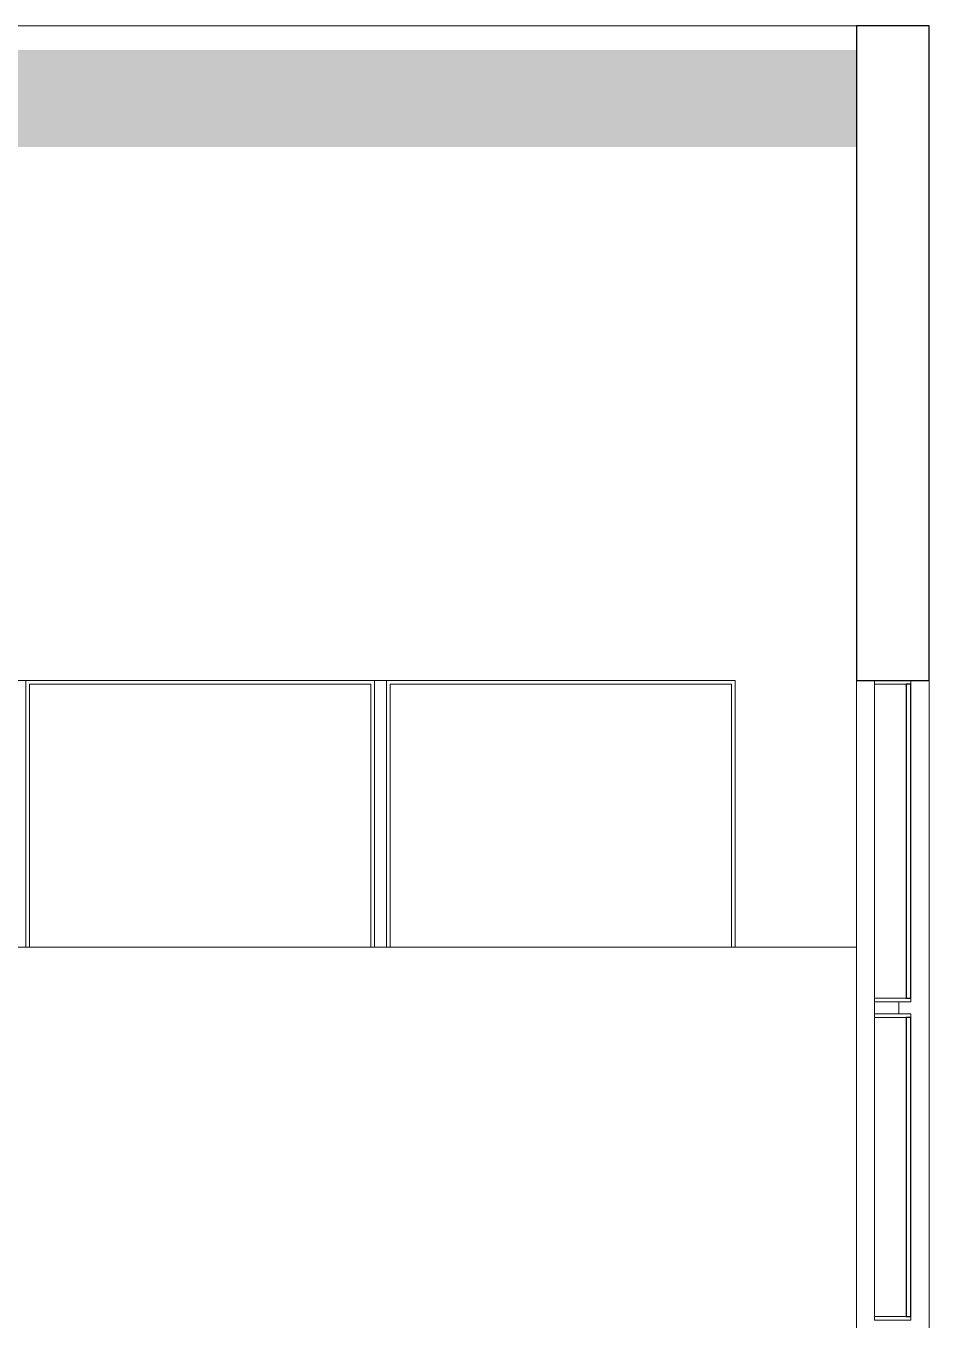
# Model space of a CAD drawing. Header units: millimetres. Extents: x -8421 to 22904, y -500 to 10921.
# Drawn here: x 19154 to 22879, y 3563 to 8900 of the extents above; entities that cross this region are included whole.
import ezdxf

# ---------------------------------------------------------------- set-up
doc = ezdxf.new("R2010")
doc.units = ezdxf.units.MM
for name, color, linetype, lineweight in [('A-G23-M-StairHandrail', 1, 'Continuous', 15), ('A-G24-H-RoofPatterns', 8, 'Continuous', 15), ('A-G25-M-Walls', 250, 'Continuous', 15), ('A-G252-M-WallsInterior', 7, 'Continuous', 15), ('A-G321-M-WindowCills', 3, 'Continuous', 15), ('A-G321-M-Windows', 6, 'Continuous', 15)]:
    doc.layers.add(name, color=color, linetype=linetype, lineweight=lineweight)

# ---------------------------------------------------------------- blocks, each defined once
blk = doc.blocks.new('Curtain Wall Panel - Plain - Curtain Wall Panel - Plain-V4-Section 2')
at = {"layer": 'A-G321-M-Windows'}
for p, q in [((17666.3, 5100), (17666.3, 6200)), ((19103.8, 6200), (19103.8, 5100)), ((17681.3, 6185), (17681.3, 5100)), ((19088.8, 6185), (17681.3, 6185)), ((19088.8, 5100), (19088.8, 6185))]:
    blk.add_line(p, q, dxfattribs=at)
blk = doc.blocks.new('Curtain Wall Panel - Plain - Curtain Wall Panel - Plain-V5-Section 2')
at = {"layer": 'A-G321-M-Windows'}
for p, q in [((20641.3, 5100), (20641.3, 6200)), ((20656.3, 6185), (20656.3, 5100)), ((22063.8, 6185), (20656.3, 6185)), ((22063.8, 5100), (22063.8, 6185))]:
    blk.add_line(p, q, dxfattribs=at)
blk = doc.blocks.new('Curtain Wall Panel - Plain - Curtain Wall Panel - Plain-240392-Section 2')
at = {"layer": 'A-G321-M-Windows', "lineweight": 20}
for p, q in [((22803.8, 6200), (22653.8, 6200)), ((22653.8, 6200), (22653.8, 6185)), ((22803.8, 6185), (22803.8, 6200)), ((22653.8, 6185), (22803.8, 6185)), ((22803.8, 4890), (22653.8, 4890)), ((22653.8, 4890), (22653.8, 4875)), ((22653.8, 4875), (22803.8, 4875)), ((22803.8, 4875), (22803.8, 4890))]:
    blk.add_line(p, q, dxfattribs=at)
at = {"layer": 'A-G321-M-Windows'}
blk.add_line((22653.8, 6185), (22653.8, 4890), dxfattribs=at)
at = {"layer": 'A-G321-M-Windows', "lineweight": 25}
for p, q in [((22783.8, 6185), (22783.8, 4890)), ((22803.8, 6185), (22783.8, 6185)), ((22803.8, 4890), (22803.8, 6185)), ((22783.8, 4890), (22803.8, 4890))]:
    blk.add_line(p, q, dxfattribs=at)
blk = doc.blocks.new('Curtain Wall Panel - Plain - Curtain Wall Panel - Plain-240387-Section 2')
at = {"layer": 'A-G321-M-Windows', "lineweight": 20}
for p, q in [((22803.8, 3512.5), (22653.8, 3512.5)), ((22653.8, 3512.5), (22653.8, 3497.5)), ((22653.8, 3497.5), (22803.8, 3497.5)), ((22803.8, 3497.5), (22803.8, 3512.5)), ((22803.8, 2265), (22653.8, 2265)), ((22653.8, 2265), (22653.8, 2250)), ((22653.8, 2250), (22803.8, 2250)), ((22803.8, 2250), (22803.8, 2265))]:
    blk.add_line(p, q, dxfattribs=at)
at = {"layer": 'A-G321-M-Windows'}
blk.add_line((22653.8, 3497.5), (22653.8, 2265), dxfattribs=at)
at = {"layer": 'A-G321-M-Windows', "lineweight": 25}
for p, q in [((22783.8, 3497.5), (22783.8, 2265)), ((22803.8, 3497.5), (22783.8, 3497.5)), ((22803.8, 2265), (22803.8, 3497.5)), ((22783.8, 2265), (22803.8, 2265))]:
    blk.add_line(p, q, dxfattribs=at)
blk = doc.blocks.new('Rectangular Mullion - 50 x 100mm-240378-Section 2')
at = {"layer": 'A-G321-M-WindowCills', "lineweight": 20}
for p, q in [((22653.8, 2250), (22653.8, 2200)), ((22753.8, 2250), (22653.8, 2250)), ((22753.8, 2200), (22753.8, 2250)), ((22653.8, 2200), (22753.8, 2200))]:
    blk.add_line(p, q, dxfattribs=at)
blk = doc.blocks.new('Railing - Railing-257079-Section 2')
at = {"layer": 'A-G23-M-StairHandrail'}
for points, knots in [([(16222.2, 5100), (16433.6, 4887.2), (16885, 4461.1), (17630.4, 3822.2), (18428, 3183.3), (19186.9, 2600.5), (19676.2, 2230.6), (19883.9, 2073.7)], [-20.854779, -20.854779, -20.854779, -20.854779, -17.378983, -13.903186, -10.42739, -6.951593, -4.39048, -4.39048, -4.39048, -4.39048]), ([(19886.4, 2011.8), (19677.8, 2169.4), (19187.7, 2539.9), (18428, 3123.3), (17630.4, 3762.2), (16885, 4401.1), (16433.6, 4827.2), (16222.2, 5040)], [4.380387, 4.380387, 4.380387, 4.380387, 6.951593, 10.42739, 13.903186, 17.378983, 20.854779, 20.854779, 20.854779, 20.854779])]:
    blk.add_open_spline(points, degree=3, knots=knots, dxfattribs=at)

msp = doc.modelspace()

# ---------------------------------------------------------------- hatches: boundary and pattern name
at = {"layer": 'A-G24-H-RoofPatterns'}
h = msp.add_hatch(color=256, dxfattribs=at)
h.dxf.hatch_style = 1
h.paths.add_polyline_path([(22578.8, 8800), (9878.8, 8800), (9878.8, 8400), (22578.8, 8400)])

# ---------------------------------------------------------------- linework, layer by layer
at = {"layer": 'A-G25-M-Walls'}
for p, q in [((22578.8, 8900), (9878.8, 8900)), ((16227.9, 6200), (22078.8, 6200)), ((22078.8, 6200), (22078.8, 5100)), ((22578.8, 0), (22578.8, 6200)), ((22878.8, 6200), (22878.8, 50))]:
    msp.add_line(p, q, dxfattribs=at)
at = {"layer": 'A-G25-M-Walls', "lineweight": 25}
for p, q in [((22578.8, 8900), (22578.8, 6200)), ((22878.8, 8900), (22578.8, 8900)), ((22878.8, 6200), (22878.8, 8900)), ((22578.8, 6200), (22878.8, 6200))]:
    msp.add_line(p, q, dxfattribs=at)
at = {"layer": 'A-G252-M-WallsInterior'}
msp.add_line((16222.1, 5100), (22578.8, 5100), dxfattribs=at)

# ---------------------------------------------------------------- block references
at = {"layer": 'A-G23-M-StairHandrail'}
msp.add_blockref('Railing - Railing-257079-Section 2', (0, 0), dxfattribs=at)
at = {"layer": 'A-G321-M-WindowCills'}
msp.add_blockref('Rectangular Mullion - 50 x 100mm-240378-Section 2', (0, 2625), dxfattribs=at)
at = {"layer": 'A-G321-M-Windows'}
for name, p in [('Curtain Wall Panel - Plain - Curtain Wall Panel - Plain-V4-Section 2', (1487.5, 0)), ('Curtain Wall Panel - Plain - Curtain Wall Panel - Plain-V5-Section 2', (0, 0)), ('Curtain Wall Panel - Plain - Curtain Wall Panel - Plain-240392-Section 2', (0, 0)), ('Curtain Wall Panel - Plain - Curtain Wall Panel - Plain-240387-Section 2', (0, 1312.5))]:
    msp.add_blockref(name, p, dxfattribs=at)

doc.saveas('drawing.dxf')
